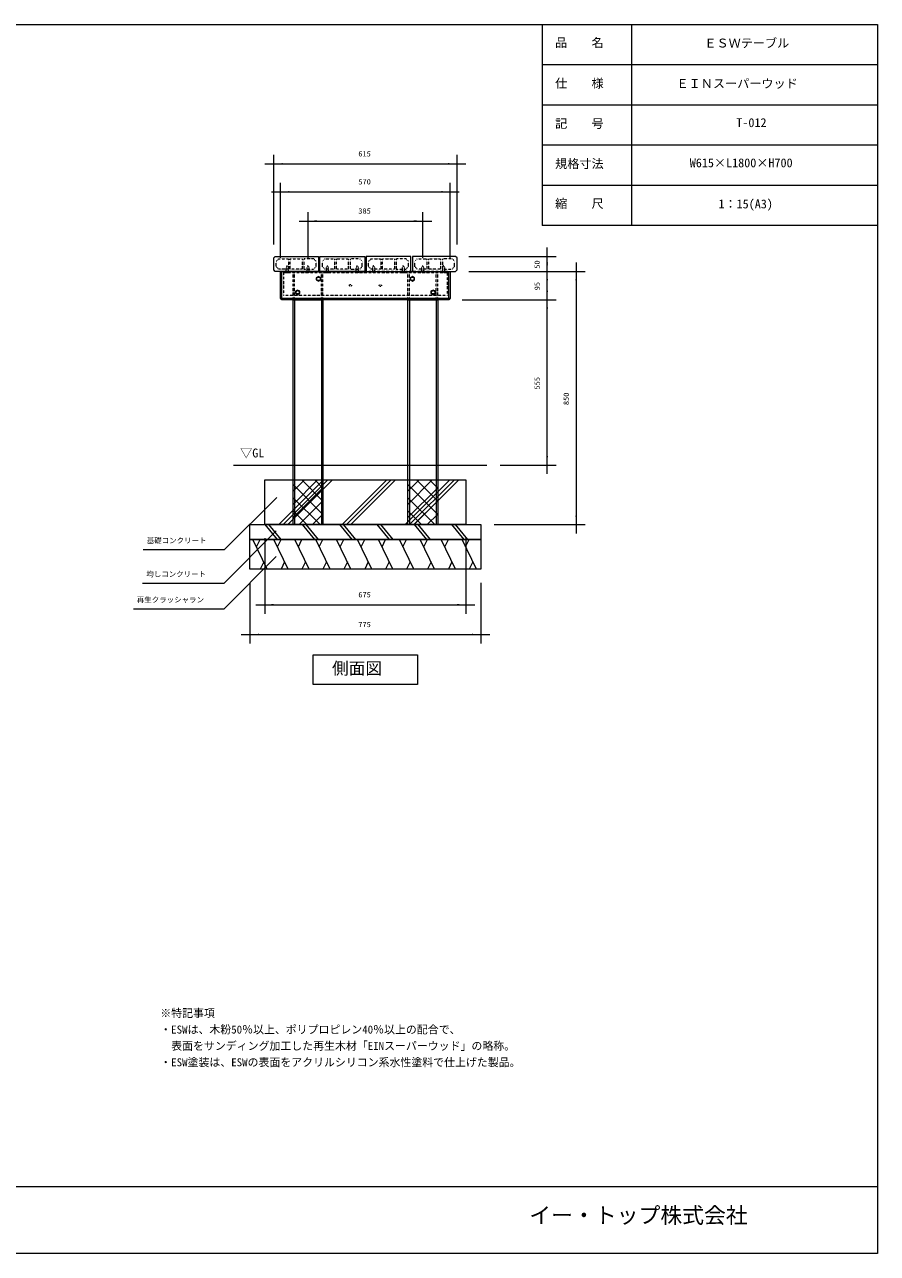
# Model space of a CAD drawing. Units: millimetres, scale not verified. Extents: x -2925 to 2925, y -2062 to 2062.
# Drawn here: x 62 to 2925, y -2062 to 2062 of the extents above; entities that cross this region are included whole.
import ezdxf
from ezdxf.enums import TextEntityAlignment as Align

# ---------------------------------------------------------------- set-up
doc = ezdxf.new("R2010")
doc.units = ezdxf.units.MM
doc.header["$LTSCALE"] = 10
doc.linetypes.add('USER5', pattern=[0.208282, 0.069427, -0.138855])
doc.layers.add('0-1_IMPORTED', color=30, linetype='Continuous', lineweight=18)
doc.styles.add('ＭＳ ゴシック', font='')
doc.styles.get('ＭＳ ゴシック').set_extended_font_data('MS Gothic')

msp = doc.modelspace()

# ---------------------------------------------------------------- linework, layer by layer
at = {"layer": '0-1_IMPORTED'}
for p, q in [((1800, 2062.5), (1800, 1387.5)), ((2100, 2062.5), (2100, 1387.5)), ((2925, 1927.5), (1800, 1927.5)), ((2925, 1792.5), (1800, 1792.5)), ((2925, 1657.5), (1800, 1657.5)), ((2925, 1522.5), (1800, 1522.5)), ((2925, 1387.5), (1800, 1387.5)), ((926.5, 1139), (926.5, 1234)), ((1486.5, 1139), (1486.5, 1234)), ((921.5, 1144), (1491.5, 1144)), ((969, 1139), (969, 384)), ((1059, 1139), (1059, 384)), ((1354, 1139), (1354, 384)), ((1444, 1139), (1444, 384)), ((764, 584), (1614, 584)), ((915.87, 384), (1065.87, 534)), ((930.72, 384), (1080.72, 534)), ((945.57, 384), (1095.57, 534)), ((964, 496.13), (1001.87, 534)), ((964, 451.93), (1046.07, 534)), ((1064, 418.34), (964, 518.34)), ((964, 407.74), (1064, 507.74)), ((1064, 462.53), (992.53, 534)), ((1064, 506.73), (1036.73, 534)), ((1128, 384), (1278, 534)), ((1142.85, 384), (1292.85, 534)), ((1157.7, 384), (1307.7, 534)), ((1340.13, 384), (1490.13, 534)), ((1349, 496.13), (1386.87, 534)), ((1349, 451.93), (1431.07, 534)), ((1449, 418.34), (1349, 518.34)), ((1349, 407.74), (1449, 507.74)), ((1354.98, 384), (1504.98, 534)), ((1369.83, 384), (1519.83, 534)), ((1449, 462.53), (1377.53, 534)), ((1449, 506.73), (1421.73, 534)), ((1054.15, 384), (964, 474.15)), ((984.46, 384), (1064, 463.54)), ((1439.15, 384), (1349, 474.15)), ((1369.46, 384), (1449, 463.54)), ((1009.95, 384), (964, 429.95)), ((1028.65, 384), (1064, 419.35)), ((1394.95, 384), (1349, 429.95)), ((1413.65, 384), (1449, 419.35)), ((869, 384), (910.76, 334)), ((880.81, 384), (922.57, 334)), ((965.76, 384), (964, 385.76)), ((994.29, 384), (1036.05, 334)), ((1006.1, 384), (1047.86, 334)), ((1119.57, 384), (1161.33, 334)), ((1131.38, 384), (1173.14, 334)), ((1244.86, 384), (1286.62, 334)), ((1256.67, 384), (1298.43, 334)), ((1350.76, 384), (1349, 385.76)), ((1370.14, 384), (1411.9, 334)), ((1381.95, 384), (1423.71, 334)), ((1495.43, 384), (1537.19, 334)), ((1507.24, 384), (1549, 334)), ((877.25, 234), (829, 334)), ((841.06, 309), (853.12, 334)), ((947.44, 234), (899.19, 334)), ((911.26, 309), (923.32, 334)), ((1017.64, 234), (969.39, 334)), ((981.45, 309), (993.51, 334)), ((1087.83, 234), (1039.58, 334)), ((1051.65, 309), (1063.71, 334)), ((1158.03, 234), (1109.78, 334)), ((1121.84, 309), (1133.9, 334)), ((1228.22, 234), (1179.97, 334)), ((1192.04, 309), (1204.1, 334)), ((1298.42, 234), (1250.17, 334)), ((1262.23, 309), (1274.29, 334)), ((1368.61, 234), (1320.36, 334)), ((1332.43, 309), (1344.49, 334)), ((1438.8, 234), (1390.56, 334)), ((1402.62, 309), (1414.68, 334)), ((1509, 234), (1460.75, 334)), ((1472.82, 309), (1484.88, 334)), ((1579, 234), (1530.75, 334)), ((1542.82, 309), (1554.88, 334)), ((865.18, 259), (853.12, 234)), ((935.38, 259), (923.32, 234)), ((1005.57, 259), (993.51, 234)), ((1075.77, 259), (1063.71, 234)), ((1145.96, 259), (1133.9, 234)), ((1216.16, 259), (1204.1, 234)), ((1286.35, 259), (1274.29, 234)), ((1356.55, 259), (1344.49, 234)), ((1426.74, 259), (1414.68, 234)), ((1496.94, 259), (1484.88, 234)), ((1566.94, 259), (1554.88, 234)), ((-2925, -1837.5), (2925, -1837.5))]:
    msp.add_line(p, q, dxfattribs=at)
at = {"layer": '0-1_IMPORTED', "color": 1}
for p, q in [((899, 1324), (899, 1625)), ((1514, 1324), (1514, 1625)), ((869, 1595), (899, 1595)), ((899, 1595), (1514, 1595)), ((1514, 1595), (1544, 1595)), ((921.5, 1279), (921.5, 1531)), ((1491.5, 1279), (1491.5, 1531)), ((891.5, 1501), (921.5, 1501)), ((921.5, 1501), (1491.5, 1501)), ((1491.5, 1501), (1521.5, 1501)), ((984, 1403), (1014, 1403)), ((1014, 1279), (1014, 1433)), ((1014, 1403), (1399, 1403)), ((1399, 1279), (1399, 1433)), ((1399, 1403), (1429, 1403)), ((1554, 1284), (1846.49, 1284)), ((1816.49, 1284), (1816.49, 1314)), ((1816.49, 1234), (1816.49, 1284)), ((1816.49, 1234), (1816.49, 1264)), ((1914, 1264), (1914, 1234)), ((1554, 1234), (1846.49, 1234)), ((1554, 1234), (1846.49, 1234)), ((1554, 1234), (1944, 1234)), ((1816.49, 1139), (1816.49, 1234)), ((1816.49, 1204), (1816.49, 1234)), ((1914, 1234), (1914, 384)), ((1816.49, 1139), (1816.49, 1169)), ((1531.5, 1139), (1846.49, 1139)), ((1531.5, 1139), (1846.49, 1139)), ((1816.49, 584), (1816.49, 1139)), ((1816.49, 1109), (1816.49, 1139)), ((1659, 584), (1846.49, 584)), ((1816.49, 554), (1816.49, 584)), ((1639, 384), (1944, 384)), ((1914, 384), (1914, 354)), ((869, 339), (869, 85)), ((1544, 339), (1544, 85)), ((819, 189), (819, -15)), ((1594, 189), (1594, -15)), ((839, 115), (869, 115)), ((869, 115), (1544, 115)), ((1544, 115), (1574, 115)), ((789, 15), (819, 15)), ((819, 15), (1594, 15)), ((1594, 15), (1624, 15))]:
    msp.add_line(p, q, dxfattribs=at)
at = {"layer": '0-1_IMPORTED', "linetype": 'USER5'}
for p, q in [((941.43, 1231), (941.43, 1229)), ((946.57, 1229), (946.57, 1231)), ((964, 1139), (964, 1234)), ((969, 1139), (969, 1234)), ((1011.43, 1231), (1011.43, 1229)), ((1016.57, 1229), (1016.57, 1231)), ((1059, 1139), (1059, 1229)), ((1064, 1139), (1064, 1229)), ((1076.43, 1231), (1076.43, 1229)), ((1081.57, 1229), (1081.57, 1231)), ((1176.43, 1231), (1176.43, 1229)), ((1181.57, 1229), (1181.57, 1231)), ((1231.43, 1231), (1231.43, 1229)), ((1236.57, 1229), (1236.57, 1231)), ((1331.43, 1231), (1331.43, 1229)), ((1336.57, 1229), (1336.57, 1231)), ((1349, 1139), (1349, 1229)), ((1354, 1139), (1354, 1229)), ((1396.43, 1231), (1396.43, 1229)), ((1401.57, 1229), (1401.57, 1231)), ((1444, 1139), (1444, 1234)), ((1449, 1139), (1449, 1234)), ((1466.43, 1231), (1466.43, 1229)), ((1471.57, 1229), (1471.57, 1231))]:
    msp.add_line(p, q, dxfattribs=at)
at = {"layer": '0-1_IMPORTED'}
for points in [[(-2925, 2062.5), (2925, 2062.5), (2925, -2062.5), (-2925, -2062.5)], [(1037, 1284), (1044, 1284), (1049, 1284), (1049, 1279), (1049, 1263.22), (1049, 1234), (904, 1234), (899, 1239), (899, 1279), (904, 1284)], [(1054, 1234), (1054, 1256.5), (1054, 1279), (1054, 1284), (1059, 1284), (1199, 1284), (1204, 1284), (1204, 1279), (1204, 1256.5), (1204, 1234)], [(1359, 1234), (1359, 1256.5), (1359, 1279), (1359, 1284), (1354, 1284), (1214, 1284), (1209, 1284), (1209, 1279), (1209, 1256.5), (1209, 1234)], [(1376, 1284), (1369, 1284), (1364, 1284), (1364, 1279), (1364, 1263.22), (1364, 1234), (1509, 1234), (1514, 1239), (1514, 1279), (1509, 1284)], [(921.5, 1234), (1491.5, 1234), (1491.5, 1144), (1486.5, 1139), (926.5, 1139), (921.5, 1144)], [(1049, 1216.5), (1041.5, 1212.75), (1041.5, 1205.25), (1049, 1201.5), (1056.5, 1205.25), (1056.5, 1212.75)], [(1364, 1216.5), (1356.5, 1212.75), (1356.5, 1205.25), (1364, 1201.5), (1371.5, 1205.25), (1371.5, 1212.75)], [(979, 1171.5), (971.5, 1167.75), (971.5, 1160.25), (979, 1156.5), (986.5, 1160.25), (986.5, 1167.75)], [(1434, 1171.5), (1426.5, 1167.75), (1426.5, 1160.25), (1434, 1156.5), (1441.5, 1160.25), (1441.5, 1167.75)], [(964, 1139), (1064, 1139), (1064, 384), (964, 384)], [(1349, 1139), (1449, 1139), (1449, 384), (1349, 384)], [(869, 534), (1544, 534), (1544, 384), (869, 384)], [(819, 384), (1594, 384), (1594, 334), (819, 334)], [(819, 334), (1594, 334), (1594, 234), (819, 234)], [(1031.5, -53.05), (1381.5, -53.05), (1381.5, -153.05), (1031.5, -153.05)]]:
    msp.add_lwpolyline(points, close=True, dxfattribs=at)
at = {"layer": '0-1_IMPORTED', "linetype": 'USER5'}
for points in [[(915, 1276), (948, 1276), (948, 1242), (915, 1242), (907, 1250), (907, 1268)], [(941, 1247), (944, 1254), (947, 1247), (947, 1229), (941, 1229)], [(954, 1276), (994, 1276), (994, 1242), (954, 1242)], [(1033, 1276), (1000, 1276), (1000, 1242), (1033, 1242), (1041, 1250), (1041, 1268)], [(1011, 1247), (1014, 1254), (1017, 1247), (1017, 1229), (1011, 1229)], [(1070, 1276), (1103, 1276), (1103, 1242), (1070, 1242), (1062, 1250), (1062, 1268)], [(1076, 1247), (1079, 1254), (1082, 1247), (1082, 1229), (1076, 1229)], [(1109, 1276), (1149, 1276), (1149, 1242), (1109, 1242)], [(1188, 1276), (1155, 1276), (1155, 1242), (1188, 1242), (1196, 1250), (1196, 1268)], [(1176, 1247), (1179, 1254), (1182, 1247), (1182, 1229), (1176, 1229)], [(1225, 1276), (1258, 1276), (1258, 1242), (1225, 1242), (1217, 1250), (1217, 1268)], [(1231, 1247), (1234, 1254), (1237, 1247), (1237, 1229), (1231, 1229)], [(1264, 1276), (1304, 1276), (1304, 1242), (1264, 1242)], [(1343, 1276), (1310, 1276), (1310, 1242), (1343, 1242), (1351, 1250), (1351, 1268)], [(1331, 1247), (1334, 1254), (1337, 1247), (1337, 1229), (1331, 1229)], [(1380, 1276), (1413, 1276), (1413, 1242), (1380, 1242), (1372, 1250), (1372, 1268)], [(1396, 1247), (1399, 1254), (1402, 1247), (1402, 1229), (1396, 1229)], [(1419, 1276), (1459, 1276), (1459, 1242), (1419, 1242)], [(1498, 1276), (1465, 1276), (1465, 1242), (1498, 1242), (1506, 1250), (1506, 1268)], [(1466, 1247), (1469, 1254), (1472, 1247), (1472, 1229), (1466, 1229)], [(1481.5, 1234), (931.5, 1234), (931.5, 1154), (1481.5, 1154)], [(931.5, 1234), (1481.5, 1234), (1481.5, 1229), (931.5, 1229)]]:
    msp.add_lwpolyline(points, close=True, dxfattribs=at)
at = {"layer": '0-1_IMPORTED', "color": 1}
for points in [[(460, 300.48), (733.88, 300.48), (908.88, 475.48)], [(458, 187.79), (732.4, 187.79), (907.4, 362.79)], [(428, 101.65), (732.4, 101.65), (907.4, 276.65)]]:
    msp.add_lwpolyline(points, dxfattribs=at)
at = {"layer": '0-1_IMPORTED'}
for centre in [(1049, 1209), (1364, 1209), (979, 1164), (1434, 1164)]:
    msp.add_circle(centre, 5.75, dxfattribs=at)
at = {"layer": '0-1_IMPORTED', "linetype": 'USER5'}
for centre in [(1156.5, 1186.5), (1256.5, 1186.5)]:
    msp.add_circle(centre, 3.5, dxfattribs=at)
at = {"layer": '0-1_IMPORTED', "color": 1}
for points in [[(899, 1595), (929, 1597.62), (929, 1592.38)], [(1514, 1595), (1484, 1592.38), (1484, 1597.62)], [(921.5, 1501), (951.5, 1503.62), (951.5, 1498.38)], [(1491.5, 1501), (1461.5, 1498.38), (1461.5, 1503.62)], [(1014, 1403), (1044, 1405.62), (1044, 1400.38)], [(1399, 1403), (1369, 1400.38), (1369, 1405.62)], [(1816.49, 1284), (1819.12, 1254), (1813.87, 1254)], [(1816.49, 1234), (1813.87, 1264), (1819.12, 1264)], [(1816.49, 1234), (1819.12, 1204), (1813.87, 1204)], [(1914, 1234), (1916.62, 1204), (1911.38, 1204)], [(1816.49, 1139), (1813.87, 1169), (1819.12, 1169)], [(1816.49, 1139), (1819.12, 1109), (1813.87, 1109)], [(1816.49, 584), (1813.87, 614), (1819.12, 614)], [(1914, 384), (1911.38, 414), (1916.62, 414)], [(869, 115), (899, 117.62), (899, 112.38)], [(1544, 115), (1514, 112.38), (1514, 117.62)], [(819, 15), (849, 17.62), (849, 12.38)], [(1594, 15), (1564, 12.38), (1564, 17.62)]]:
    msp.add_solid(points, dxfattribs=at)

# ---------------------------------------------------------------- texts
at = {"layer": '0-1_IMPORTED', "color": 7, "style": 'ＭＳ ゴシック'}
for s, height, p in [('品\u3000\u3000名', 29.85, (1843.3, 1978.04)), ('ＥＳＷテーブル', 29.85, (2344.11, 1976.58)), ('仕\u3000\u3000様', 29.85, (1843.3, 1841.58)), ('ＥＩＮスーパーウッド', 29.85, (2250.68, 1840.87)), ('記\u3000\u3000号', 29.85, (1843.3, 1706.58)), ('T-012', 29.85, (2451.35, 1709.49)), ('615', 17.91, (1182.69, 1614.45)), ('規格寸法', 29.85, (1843.3, 1571.58)), ('W615×L1800×H700', 29.85, (2295.12, 1574.49)), ('570', 17.91, (1182.69, 1520.45)), ('385', 17.91, (1182.69, 1422.45)), ('縮\u3000\u3000尺', 29.85, (1843.3, 1438.04)), ('1：15(A3)', 29.85, (2391.35, 1436.58)), ('▽GL', 29.85, (786, 600.49)), ('基礎コンクリート', 17.91, (472.53, 316.15)), ('均しコンクリート', 17.91, (471.05, 203.46)), ('再生クラッシャラン', 17.91, (439.05, 117.32)), ('675', 17.91, (1182.69, 134.45)), ('775', 17.91, (1182.69, 34.45)), ('側面図', 41, (1094.5, -131.32)), ('※特記事項', 26.87, (517.99, -1277.55)), ('・ESWは、木粉50％以上、ポリプロピレン40％以上の配合で、', 26.87, (517.99, -1332.52)), ('  表面をサンディング加工した再生木材「EINスーパーウッド」の略称。', 26.87, (517.99, -1387.5)), ('・ESW塗装は、ESWの表面をアクリルシリコン系水性塗料で仕上げた製品。', 26.87, (517.99, -1442.47)), ('イー・トップ株式会社', 53.74, (1756.55, -1977.29))]:
    msp.add_text(s, height=height, dxfattribs=at).set_placement(p, align=Align.BOTTOM_LEFT)
for s, p in [('50', (1797.05, 1243.12)), ('95', (1797.05, 1170.62)), ('555', (1797.05, 837.69)), ('850', (1894.55, 785.19))]:
    msp.add_text(s, height=17.91, rotation=90, dxfattribs=at).set_placement(p, align=Align.BOTTOM_LEFT)

doc.saveas('drawing.dxf')
